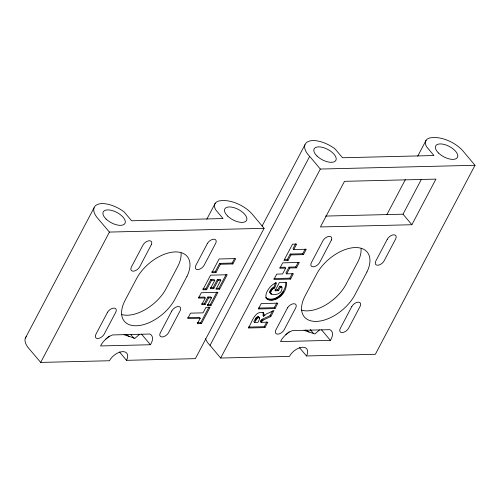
<?xml version="1.0" encoding="UTF-8"?>
<svg xmlns="http://www.w3.org/2000/svg" width="500" height="500" viewBox="0 0 500 500"><rect width="100%" height="100%" fill="white"/><g stroke="black" fill="none" stroke-linecap="round" stroke-linejoin="round"><path stroke-width="0.75" d="M274.956 289.919L277.725 289.856L279.619 286.262L281.181 286.225L281.919 287.1C283.506 298.312 260.894 295.725 273.95 287.1L275.562 282.587M263.225 314.337L263.081 312.581L264.031 314.406L263.694 316.275L262.956 315.4L263.225 314.337L263.962 315.212M258.913 317.869L258.531 316.769L256.544 317.262L253.812 321.631L254.55 322.512L257.931 322.431L259.65 318.75L258.85 317.013M270.837 293.85C269.994 291.337 272.431 288.756 274.688 287.981L276.531 282.819C270.106 283.637 259.325 299.862 271.212 300.188C280.012 299.869 287.169 290.881 286.469 282.344L279.381 282.519L275.006 290.819L278.463 290.731L280.356 287.137L281.919 287.1M25.362 338.088L94.081 207.75M26.294 336.538A22.356 10.669 27.8 0 0 29.275 348.956L40.7 362.413L109.425 232.075L264.1 228.319L195.381 358.656L126.5 360.331L119.469 351.956M206.825 219.188L215.181 203.331M202.862 288.913L205.875 288.837L210.763 279.569L214.044 279.488L214.781 280.369L210.375 288.725L213.762 288.644L218.169 280.287L220.812 280.219L216.062 289.231L219.613 289.144L227.2 274.75L210.575 275.156L202.85 289.806L206.612 289.719L211.5 280.444L214.781 280.369M211.8 271.831L215.212 271.75L219.631 263.369L232.162 263.062L232.9 263.944L235.731 258.569L219.106 258.975L211.856 272.725L215.95 272.625L220.369 264.244L232.9 263.944M205.263 297.956L201.713 304.688L205.069 304.606L208.619 297.869L211.525 297.8L207.369 305.688L210.938 305.6L217.938 292.319L201.312 292.725L198.469 298.119L205.263 297.956L204.525 297.075L198.487 297.219M201.644 303.794L204.331 303.725L207.881 296.994L210.781 296.925L211.525 297.8M210.312 287.831L213.025 287.762L217.431 279.406L220.075 279.344L220.812 280.219M200.231 318.219L197.344 323.694L201.45 323.594L210.056 307.269L205.95 307.369L203.062 312.844L190.544 313.15L187.712 318.519L200.231 318.219L199.494 317.337L187.712 317.625M197.294 322.8L200.712 322.713L208.962 307.069M207.344 304.788L210.2 304.719L216.85 292.106M216.038 288.331L218.875 288.263L226.1 274.556M232.162 263.062L234.644 258.363M262.069 226.119L304.981 144.725M306.475 355.962A11.456 6.538 -40 0 0 302.65 347.262A11.456 6.538 -40 0 0 289.438 356.375L220.675 358.044L210.037 345.375L309.681 156.381L308.894 155.594A22.356 10.669 27.8 0 1 313.2 140.538A21.7 10.356 27.8 0 1 335.125 148.969L342.506 157.756L433.95 155.531L426.569 146.75A18.331 8.75 27.8 0 1 432.431 137.644L434.775 137.587A22.356 10.669 27.8 0 1 463.694 151.838L475 165.294L375.356 354.288L306.475 355.962L299.444 347.587M220.675 358.044L320.319 169.05L475 165.294M284.562 259.587L287.3 259.519L290.188 254.044L302.712 253.744L303.45 254.619L306.281 249.25L293.756 249.556L293.019 248.675L295.55 243.881M254.55 322.512L257.281 318.137L258.8 317.575L259.587 317.887M293.756 249.556L296.644 244.075L292.544 244.175L283.931 260.5L288.038 260.4L290.925 254.925L303.45 254.619M285.669 268.1L282.575 273.969L276.756 274.106L273.925 279.481L290.556 279.075L293.387 273.706L286.663 273.869L285.919 272.987L289.019 267.125L295.744 266.956L296.481 267.838L299.325 262.444L282.694 262.85L279.85 268.244L285.669 268.1L284.931 267.219L279.844 267.344M272.544 310.963L270.056 315.681L262.375 319.206L260.338 321.475L261.075 322.356L267.819 322.188L264.975 327.581L248.35 327.987C251.762 323.038 254.65 310.075 263.3 312.75L263.819 313.463M261.075 322.356L263.113 320.087L270.794 316.556L273.994 310.487L266.375 313.988L263.694 316.275M286.663 273.869L289.756 268L296.481 267.838M248.369 327.088L264.237 326.706L266.731 321.987M258.4 308.062L274.269 307.681L276.756 302.969M273.944 278.581L289.819 278.194L292.294 273.5M295.744 266.956L298.231 262.238M302.712 253.744L305.188 249.044M275.012 308.556L277.85 303.175L261.219 303.581L258.381 308.962L275.012 308.556L274.269 307.681M386.812 214.788L405.356 179.613M417.719 156.169L426.081 140.306M325.531 216.069L403.025 214.188L421.331 179.462M411.881 224.731L435.931 179.112L344.487 181.331L320.438 226.95L411.881 224.731L403.025 214.188M267.1 299.131L265.763 297.619C274.9 303.544 286.575 291.644 285.769 282.206M105.856 339.019L109.275 336.044M139.512 334.35L134.95 338.312L124.038 334.725M285.825 334.65L289.25 331.675M319.488 329.975L314.925 333.944L304.012 330.35M150.419 344.738L100.544 345.95A14.456 8.25 -40 0 1 112.5 334.938L149.913 334.031A13.275 7.575 -40 0 1 150.419 344.738L141.562 334.194M330.394 340.369L280.512 341.581A14.456 8.25 -40 0 1 292.475 330.569L329.888 329.656A13.275 7.575 -40 0 1 330.394 340.369L321.538 329.825M40.7 362.413L109.462 360.744A11.456 6.538 -40 0 1 122.675 351.631A11.456 6.538 -40 0 1 126.5 360.331M270.1 292.969L271.2 293.719M210.037 345.375L209.25 344.588A22.356 10.669 27.8 0 1 205.531 338.719M309.681 156.381L320.319 169.05M290.188 254.044L290.925 254.925M264.1 228.319L252.794 214.856A22.356 10.669 27.8 0 0 223.881 200.606L221.537 200.669A18.331 8.75 27.8 0 0 215.669 209.775L223.05 218.556L131.606 220.781L124.225 211.994A21.7 10.356 27.8 0 0 102.3 203.562A22.356 10.669 27.8 0 0 98 218.619L109.425 232.075M287.3 259.519L288.038 260.4M289.019 267.125L289.756 268M289.819 278.194L290.556 279.075M279.619 286.262L280.356 287.137M283.05 291.438L283.788 292.319M282.162 292.775L282.9 293.656M277.725 289.856L278.463 290.731M281.219 293.975L281.956 294.85M310.194 329.519L313.612 333.587M273.95 287.1L274.688 287.981M280.225 295.031L280.963 295.906M272.887 287.55L273.625 288.431M279.175 295.963L279.913 296.844M271.938 288.219L272.675 289.1M278.056 296.794L278.794 297.669M271.1 289.1L271.837 289.981M276.875 297.512L277.613 298.387M270.406 290.181L271.144 291.062M270.038 291.019L270.775 291.9M275.625 298.125L276.363 299.006M269.862 291.762L270.6 292.644M269.881 292.413L270.625 293.294M270.525 293.412L271.262 294.294M274.344 298.619L275.081 299.5M273.056 298.981L273.794 299.862M271.769 299.212L272.506 300.094M270.475 299.312L271.212 300.188M269.2 299.269L269.938 300.15M268.087 299.081L268.825 299.956M267.144 298.738L267.881 299.619M270.056 315.681L270.794 316.556M263.294 313.531L264.031 314.406M219.631 263.369L220.369 264.244M262.375 319.206L263.113 320.087M261.663 319.675L262.406 320.556M258.531 316.769L259.725 318.269M258.062 316.7L258.8 317.575M261.05 320.3L261.788 321.181M257.281 316.85L258.019 317.725M260.587 321L261.325 321.881M256.544 317.262L257.281 318.137M264.237 326.706L264.975 327.581M255.819 318.038L256.556 318.913M215.212 271.75L215.95 272.625M255.056 319.275L255.794 320.15M217.431 279.406L218.169 280.287M218.875 288.263L219.613 289.144M210.763 279.569L211.5 280.444M213.025 287.762L213.762 288.644M205.875 288.837L206.612 289.719M207.881 296.994L208.619 297.869M210.2 304.719L210.938 305.6M204.331 303.725L205.069 304.606M200.712 322.713L201.45 323.594M130.706 334.469L134.125 338.537M181.075 253A33.531 19.137 -40 0 1 178.125 265.788L166.137 288.562A33.531 19.137 -40 0 1 121.469 314.506M125.65 334.363A6.15 2.931 27.8 0 1 129.088 336.519M361.05 248.625A33.531 19.137 -40 0 1 358.1 261.413L346.112 284.194A33.531 19.137 -40 0 1 301.444 310.138M305.625 329.994A6.15 2.931 27.8 0 1 309.062 332.144M151.506 244.325L139.75 266.725A5.587 3.188 -40 0 1 133.3 271.169A5.587 3.188 -40 0 1 131.438 266.925L143.156 244.737A5.587 3.188 -40 0 1 149.231 240.763A5.587 3.188 -40 0 1 151.506 244.325M186.981 276.325L174.988 299.106A33.531 19.137 -40 0 1 136.306 325.781A33.531 19.137 -40 0 1 125.113 300.319L136.031 279.65A33.531 19.137 -40 0 1 174.225 251.969A33.531 19.137 -40 0 1 186.981 276.325M331.481 239.956L319.725 262.35A5.587 3.188 -40 0 1 313.275 266.8A5.587 3.188 -40 0 1 311.413 262.556L323.131 240.369A5.587 3.188 -40 0 1 329.206 236.388A5.587 3.188 -40 0 1 331.481 239.956M366.956 271.956L354.963 294.738A33.531 19.137 -40 0 1 316.281 321.413A33.531 19.137 -40 0 1 305.087 295.95L316.006 275.281A33.531 19.137 -40 0 1 354.2 247.594A33.531 19.137 -40 0 1 366.956 271.956M107.569 312.213L95.931 334.269A5.587 3.188 -40 0 0 97.794 338.512A5.587 3.188 -40 0 0 104.244 334.062L115.506 312.675A5.587 3.188 -40 0 0 114.144 308.1A5.587 3.188 -40 0 0 107.569 312.213M171.806 310.981L160.356 332.7A5.587 3.188 -40 0 0 162.219 336.944A5.587 3.188 -40 0 0 168.669 332.5L180.119 310.775A5.587 3.188 -40 0 0 178.256 306.531A5.587 3.188 -40 0 0 171.806 310.981M207.312 243.637L195.863 265.363A5.587 3.188 -40 0 0 197.725 269.606A5.587 3.188 -40 0 0 204.175 265.156L215.625 243.438A5.587 3.188 -40 0 0 213.762 239.194A5.587 3.188 -40 0 0 207.312 243.637M287.544 307.838L275.906 329.894A5.587 3.188 -40 0 0 277.769 334.137A5.587 3.188 -40 0 0 284.219 329.694L295.481 308.306A5.587 3.188 -40 0 0 294.119 303.731A5.587 3.188 -40 0 0 287.544 307.838M351.781 306.606L340.331 328.331A5.587 3.188 -40 0 0 342.194 332.575A5.587 3.188 -40 0 0 348.644 328.131L360.094 306.406A5.587 3.188 -40 0 0 358.231 302.162A5.587 3.188 -40 0 0 351.781 306.606M387.287 239.269L375.838 260.988A5.587 3.188 -40 0 0 377.7 265.231A5.587 3.188 -40 0 0 384.15 260.788L395.6 239.062A5.587 3.188 -40 0 0 393.738 234.819A5.587 3.188 -40 0 0 387.287 239.269M227.656 216.081A12.294 5.869 27.8 0 0 246.481 220.544A12.294 5.869 27.8 0 0 232.913 207.375A12.294 5.869 27.8 0 0 227.656 216.081M106.081 219.037A12.294 5.869 27.8 0 0 124.906 223.494A12.294 5.869 27.8 0 0 111.337 210.325A12.294 5.869 27.8 0 0 106.081 219.037M438.556 153.062A12.294 5.869 27.8 0 0 457.381 157.519A12.294 5.869 27.8 0 0 443.812 144.35A12.294 5.869 27.8 0 0 438.556 153.062M316.981 156.012A12.294 5.869 27.8 0 0 335.806 160.469A12.294 5.869 27.8 0 0 322.238 147.3A12.294 5.869 27.8 0 0 316.981 156.012"/></g></svg>
